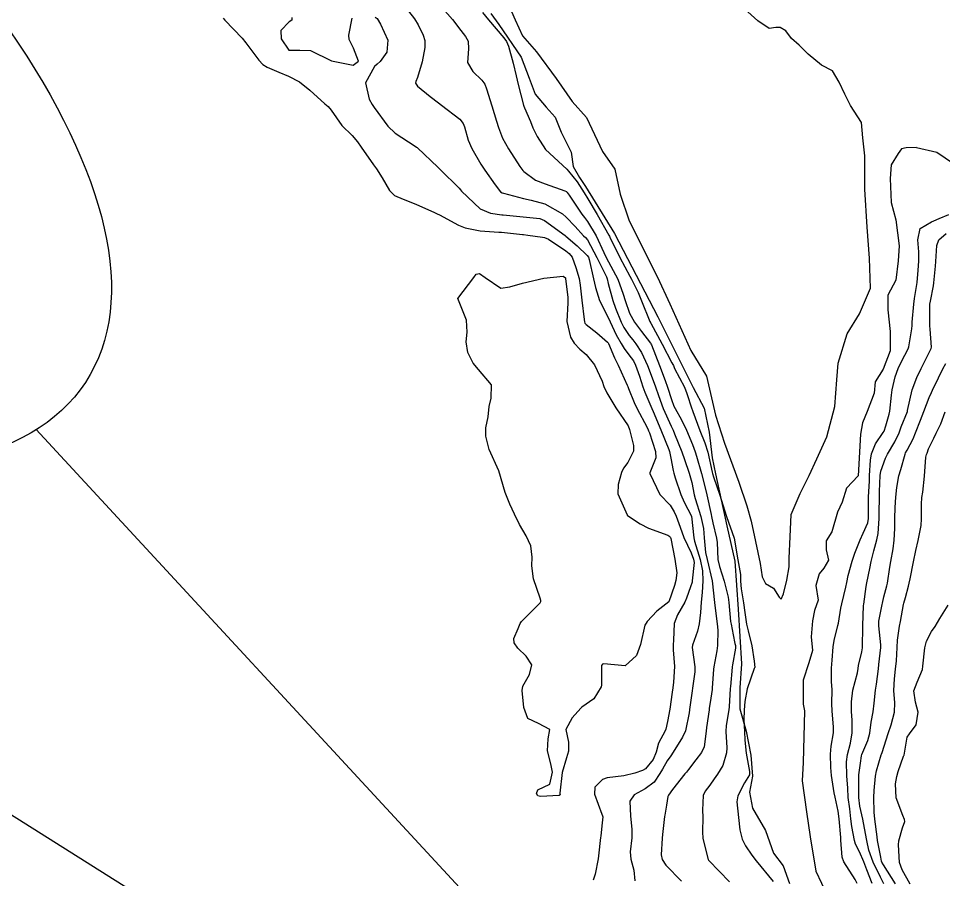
# Model space of a CAD drawing. Header units: metres. Extents: x 307586 to 320046, y 7427249 to 7434250.
# Drawn here: x 311718.4 to 311804.5, y 7432113.1 to 7432193.3 of the extents above; entities that cross this region are included whole.
import ezdxf

# ---------------------------------------------------------------- set-up
doc = ezdxf.new("R2010")
doc.units = ezdxf.units.M
doc.header["$MEASUREMENT"] = 0
for name, color, linetype in [('Curvas de Nivel 1m', 11, 'Continuous'), ('Curvas de Nivel 5m', 15, 'Continuous'), ('DETALHES', 45, 'Continuous'), ('Hidrografia', 140, 'Continuous'), ('TEXTO', 45, 'Continuous'), ('Vias Primárias', 230, 'Continuous')]:
    doc.layers.add(name, color=color, linetype=linetype)

msp = doc.modelspace()

# ---------------------------------------------------------------- linework, layer by layer
at = {"layer": 'Curvas de Nivel 1m', "flags": 128}
for points, elevation in [([(311754.035, 7432194.86), (311755.278, 7432193.263), (311755.598, 7432192.722), (311756.072, 7432191.737), (311756.228, 7432191.25), (311756.228, 7432190.595), (311755.99, 7432189.253), (311755.538, 7432187.806), (311755.378, 7432187.418), (311755.364, 7432187.262), (311755.529, 7432186.996), (311756.719, 7432186.038), (311757.506, 7432185.44), (311757.788, 7432185.227), (311759.49, 7432183.912), (311759.807, 7432183.526), (311759.923, 7432183.203), (311760.257, 7432181.984), (311760.592, 7432181.193), (311761.441, 7432179.743), (311761.821, 7432179.176), (311762.779, 7432177.806), (311763.277, 7432177.161), (311763.412, 7432177.071), (311763.539, 7432177.031), (311765.404, 7432176.521), (311766.139, 7432176.391), (311767.397, 7432176.044), (311769.039, 7432175.093), (311769.38, 7432174.795), (311770.212, 7432173.918), (311771.011, 7432173.065), (311771.194, 7432172.895), (311771.359, 7432172.679), (311772.256, 7432171.051), (311773.13, 7432169.228), (311773.205, 7432169.041), (311773.309, 7432168.63), (311773.742, 7432167.036), (311773.981, 7432166.334), (311774.503, 7432165.028), (311774.755, 7432164.523), (311775.251, 7432163.789), (311775.595, 7432163.363), (311775.876, 7432163.011), (311776.413, 7432162.181), (311776.951, 7432160.994), (311777.213, 7432160.326), (311777.711, 7432158.985), (311777.968, 7432158.199), (311778.405, 7432156.978), (311779.156, 7432155.327), (311779.279, 7432155.093), (311779.341, 7432154.967), (311779.482, 7432154.631), (311780.15, 7432152.955), (311780.398, 7432152.233), (311780.849, 7432150.944), (311781.09, 7432150.073), (311781.318, 7432148.938), (311781.411, 7432148.595), (311781.928, 7432146.931), (311782.165, 7432145.805), (311782.248, 7432144.928), (311782.373, 7432143.566), (311782.501, 7432142.925), (311782.983, 7432140.92), (311783.204, 7432138.917), (311783.234, 7432138.633), (311783.452, 7432136.915), (311783.501, 7432136.341), (311783.464, 7432134.914), (311783.399, 7432134.421), (311783.12, 7432132.918), (311783.094, 7432132.705), (311782.98, 7432130.919), (311782.971, 7432130.809), (311782.849, 7432129.995), (311782.705, 7432129.051), (311782.686, 7432128.921), (311782.461, 7432127.279), (311782.428, 7432126.924), (311782.239, 7432125.485), (311781.988, 7432124.928), (311781.458, 7432124.258), (311780.769, 7432123.357), (311780.588, 7432123.12), (311780.446, 7432122.945), (311779.271, 7432121.485), (311778.909, 7432120.968), (311778.858, 7432120.852), (311778.729, 7432120.028), (311778.567, 7432119.12), (311778.546, 7432118.972), (311778.357, 7432117.312), (311778.329, 7432116.974), (311778.236, 7432115.416), (311778.314, 7432114.974), (311778.665, 7432114.455), (311780.111, 7432112.948)], 716), ([(311761.61, 7432193.846), (311762.14, 7432193.175), (311763.586, 7432191.504), (311763.832, 7432191.158), (311764.018, 7432190.714), (311764.442, 7432189.151), (311764.73, 7432187.959), (311764.918, 7432187.146), (311765.419, 7432185.226), (311765.447, 7432185.141), (311765.501, 7432184.994), (311766.059, 7432183.702), (311766.285, 7432183.128), (311766.678, 7432182.325), (311767.463, 7432181.11), (311769.436, 7432179.281), (311769.618, 7432179.087), (311770.425, 7432178.077), (311771.061, 7432177.065), (311771.404, 7432176.493), (311772.269, 7432175.051), (311773.364, 7432173.129), (311773.413, 7432173.04), (311773.458, 7432172.943), (311774.378, 7432171.03), (311775.317, 7432169.29), (311775.469, 7432169.018), (311776.076, 7432167.783), (311776.388, 7432167.004), (311777.171, 7432165.085), (311777.224, 7432164.991), (311777.237, 7432164.965), (311777.262, 7432164.935), (311778.313, 7432162.979), (311779.226, 7432161.237), (311779.331, 7432161.075), (311779.383, 7432160.968), (311779.476, 7432160.709), (311780.393, 7432158.952), (311780.63, 7432158.391), (311781.078, 7432156.941), (311781.103, 7432156.872), (311781.171, 7432156.712), (311781.843, 7432154.933), (311782.291, 7432153.773), (311782.569, 7432152.926), (311782.968, 7432151.057), (311782.997, 7432150.921), (311783.098, 7432150.609), (311783.69, 7432148.914), (311783.966, 7432148.009), (311784.3, 7432146.908), (311785.033, 7432144.9), (311785.367, 7432142.895), (311785.605, 7432141.507), (311785.631, 7432140.89), (311785.672, 7432140.189), (311785.891, 7432138.886), (311786.035, 7432137.974), (311786.185, 7432136.881), (311786.323, 7432136.275), (311786.661, 7432134.874), (311786.892, 7432133.444), (311786.962, 7432132.869), (311786.928, 7432132.824), (311786.882, 7432132.75), (311786.222, 7432130.88), (311786.027, 7432129.7), (311785.968, 7432128.883), (311785.923, 7432127.982), (311785.977, 7432126.883), (311786.026, 7432126.103), (311786.138, 7432124.88), (311786.463, 7432123.18), (311786.441, 7432122.875), (311785.982, 7432122.108), (311785.364, 7432120.891), (311785.282, 7432120.344), (311785.419, 7432118.889), (311785.564, 7432117.749), (311785.772, 7432116.884), (311786.07, 7432116.262), (311786.678, 7432115.385), (311787.086, 7432114.866), (311788.644, 7432112.939)], 714), ([(311737.456, 7432193.327), (311737.6, 7432193.157), (311739.221, 7432191.454), (311739.577, 7432191.036), (311740.77, 7432189.432), (311741.143, 7432189.021), (311741.547, 7432188.779), (311742.648, 7432188.303), (311743.538, 7432187.92), (311744.572, 7432187.39), (311745.522, 7432186.631), (311746.926, 7432185.359), (311747.237, 7432185.091), (311747.497, 7432184.755), (311748.506, 7432183.34), (311749.474, 7432182.393), (311749.972, 7432181.826), (311750.294, 7432181.318), (311751.439, 7432179.681), (311751.733, 7432179.297), (311752.244, 7432178.473), (311752.952, 7432177.285), (311753.406, 7432176.81), (311754.204, 7432176.469), (311755.394, 7432176.012), (311757.117, 7432175.234), (311757.3, 7432175.149), (311757.382, 7432175.119), (311757.589, 7432175.02), (311759.371, 7432174.068), (311759.983, 7432173.815), (311761.366, 7432173.52), (311763.121, 7432173.406), (311763.365, 7432173.392), (311765.309, 7432173.195), (311765.363, 7432173.187), (311765.409, 7432173.185), (311765.814, 7432173.133), (311767.19, 7432172.941), (311767.361, 7432172.909), (311767.729, 7432172.736), (311769.349, 7432171.672), (311769.676, 7432171.415), (311769.931, 7432171.081), (311770.291, 7432170.113), (311770.582, 7432169.071), (311770.694, 7432168.457), (311770.848, 7432167.067), (311771.067, 7432165.262), (311771.081, 7432165.063), (311771.126, 7432164.927), (311771.26, 7432164.792), (311772.227, 7432164.024), (311773.244, 7432163.17), (311773.298, 7432163.094), (311773.319, 7432163.039), (311773.882, 7432161.686), (311774.222, 7432161.03), (311775.059, 7432159.157), (311775.116, 7432159.021), (311775.191, 7432158.838), (311775.706, 7432157.54), (311775.955, 7432157.008), (311776.926, 7432155.214), (311777.03, 7432154.992), (311777.064, 7432154.913), (311777.14, 7432154.708), (311777.688, 7432152.984), (311777.724, 7432152.377), (311777.183, 7432150.989), (311777.166, 7432150.925), (311778.108, 7432148.98), (311779.063, 7432147.978), (311779.446, 7432147.353), (311779.623, 7432146.961), (311780.006, 7432145.919), (311780.339, 7432144.95), (311781.012, 7432143.531), (311781.25, 7432142.938), (311781.292, 7432142.645), (311781.127, 7432140.939), (311781.106, 7432140.814), (311780.974, 7432140.355), (311780.595, 7432139.309), (311780.422, 7432138.948), (311779.741, 7432137.758), (311779.449, 7432136.962), (311779.363, 7432135.409), (311779.343, 7432134.964), (311779.357, 7432134.512), (311779.462, 7432132.961), (311779.391, 7432131.485), (311779.322, 7432130.963), (311779.264, 7432130.557), (311779.027, 7432128.967), (311778.821, 7432127.817), (311778.671, 7432127.115), (311778.598, 7432126.972), (311777.967, 7432125.813), (311777.754, 7432124.98), (311777.483, 7432124.283), (311776.77, 7432123.429), (311776.504, 7432123.256), (311775.781, 7432123.005), (311774.76, 7432122.76), (311773.206, 7432122.588), (311772.757, 7432122.44), (311772.069, 7432121.728), (311772.03, 7432121.047), (311772.715, 7432119.193), (311772.778, 7432119.039), (311772.795, 7432118.956), (311772.704, 7432118.111), (311772.599, 7432117.136), (311772.59, 7432117.041), (311772.401, 7432115.318), (311772.364, 7432115.043), (311772.099, 7432113.597), (311771.889, 7432113.048)], 718), ([(311743.854, 7432193.397), (311743.842, 7432193.156), (311743.599, 7432192.993), (311742.806, 7432192.193), (311742.864, 7432191.407), (311743.567, 7432190.341), (311744.601, 7432190.356), (311745.567, 7432190.335), (311747.553, 7432189.35), (311749.549, 7432188.949), (311750.054, 7432189.322), (311749.571, 7432190.537), (311749.194, 7432191.334), (311749.163, 7432191.759), (311749.467, 7432193.331)], 717), ([(311751.604, 7432193.431), (311751.778, 7432193.298), (311752.111, 7432192.782), (311752.789, 7432191.288), (311752.698, 7432190.157), (311752.057, 7432189.295), (311751.788, 7432189.06), (311751.548, 7432188.834), (311750.708, 7432187.312), (311751.039, 7432185.778), (311751.33, 7432185.303), (311751.391, 7432185.19), (311751.5, 7432184.998), (311752.773, 7432183.287), (311753.476, 7432182.606), (311755.313, 7432181.413), (311755.463, 7432181.318), (311755.499, 7432181.295), (311755.545, 7432181.259), (311757.436, 7432179.45), (311757.653, 7432179.228), (311759.416, 7432177.486), (311759.54, 7432177.334), (311759.641, 7432177.207), (311761.389, 7432175.571), (311762.348, 7432175.17), (311763.382, 7432175.028), (311763.525, 7432175.015), (311765.38, 7432174.826), (311766.928, 7432174.667), (311767.377, 7432174.493), (311769.29, 7432173.091), (311769.362, 7432173.031), (311770.418, 7432172.138), (311771.345, 7432171.227), (311771.454, 7432171.059), (311771.533, 7432170.865), (311771.941, 7432169.054), (311772.115, 7432168.241), (311772.479, 7432167.048), (311773.27, 7432165.502), (311773.496, 7432165.038), (311774.056, 7432163.837), (311774.491, 7432163.028), (311774.775, 7432162.561), (311775.233, 7432161.986), (311775.646, 7432161.433), (311775.853, 7432161.011), (311776.221, 7432159.991), (311776.528, 7432159), (311776.705, 7432158.514), (311777.177, 7432157.417), (311777.347, 7432156.988), (311777.473, 7432156.684), (311778.194, 7432154.98), (311778.935, 7432153.161), (311778.999, 7432152.971), (311779.117, 7432152.352), (311779.339, 7432151.201), (311779.4, 7432150.966), (311779.542, 7432150.517), (311780.075, 7432148.955), (311780.374, 7432148.258), (311781.053, 7432146.961), (311781.061, 7432146.94), (311781.27, 7432144.938), (311781.34, 7432144.625), (311781.855, 7432142.931), (311782.069, 7432141.852), (311782.099, 7432140.929), (311782.047, 7432139.849), (311781.968, 7432138.93), (311781.898, 7432137.976), (311781.763, 7432136.932), (311781.602, 7432136.257), (311781.141, 7432134.938), (311781.125, 7432134.723), (311781.373, 7432132.935), (311781.374, 7432132.439), (311781.155, 7432130.937), (311781.117, 7432130.68), (311780.868, 7432128.94), (311780.867, 7432128.906), (311780.83, 7432128.647), (311780.481, 7432126.945), (311780.222, 7432126.364), (311779.357, 7432124.962), (311779.121, 7432124.632), (311778.781, 7432124.154), (311778.341, 7432123.402), (311778.111, 7432122.977), (311777.564, 7432122.173), (311776.749, 7432121.572), (311775.708, 7432121.006), (311775.327, 7432120.418), (311775.39, 7432119.01), (311775.511, 7432117.817), (311775.498, 7432117.008), (311775.357, 7432115.688), (311775.397, 7432115.009), (311775.683, 7432113.979), (311775.77, 7432113.003)], 717), ([(311796.465, 7432112.753), (311796.279, 7432113.125), (311795.222, 7432114.772), (311795.084, 7432115.181), (311794.963, 7432116.776), (311794.945, 7432117.026), (311794.808, 7432118.779), (311794.723, 7432119.469), (311794.427, 7432120.783), (311794.348, 7432121.183), (311794.089, 7432122.787), (311794.02, 7432123.542), (311794, 7432124.788), (311794.07, 7432125.518), (311794.275, 7432126.785), (311794.276, 7432127.327), (311794.145, 7432128.787), (311794.13, 7432129.501), (311794.145, 7432130.787), (311794.102, 7432131.556), (311794.099, 7432132.788), (311794.154, 7432133.528), (311794.237, 7432134.787), (311794.322, 7432135.383), (311794.682, 7432136.783), (311794.728, 7432136.989), (311794.949, 7432138.376), (311795.038, 7432138.779), (311795.421, 7432140.328), (311795.516, 7432140.772), (311795.646, 7432141.427), (311796.021, 7432142.765), (311796.276, 7432143.499), (311796.756, 7432144.754), (311797.039, 7432145.37), (311797.461, 7432146.333), (311797.524, 7432146.745), (311797.524, 7432148.29), (311797.537, 7432148.745), (311797.618, 7432150.222), (311797.635, 7432150.745), (311797.704, 7432152.157), (311797.809, 7432152.743), (311798.188, 7432153.689), (311798.912, 7432154.732), (311799.006, 7432154.88), (311799.159, 7432155.369), (311799.449, 7432156.448), (311799.506, 7432156.727), (311799.684, 7432158.229), (311799.749, 7432158.724), (311800.008, 7432159.925), (311800.294, 7432160.719), (311800.595, 7432161.35), (311801.241, 7432162.547), (311801.303, 7432162.709), (311801.58, 7432164.394), (311801.592, 7432164.705), (311801.594, 7432165.024), (311801.742, 7432166.703), (311801.825, 7432167.229), (311802.069, 7432168.699), (311802.169, 7432169.858), (311802.21, 7432170.697), (311802.21, 7432171.556), (311802.128, 7432172.699), (311802.331, 7432173.743), (311803.388, 7432174.378), (311803.61, 7432174.457), (311804.112, 7432174.673), (311805.022, 7432175.039)], 714), ([(311798.965, 7432112.725), (311798.652, 7432113.316), (311797.954, 7432114.737), (311797.566, 7432115.859), (311797.365, 7432116.743), (311797.061, 7432118.394), (311796.993, 7432118.747), (311796.731, 7432119.953), (311796.634, 7432120.752), (311796.645, 7432122.635), (311796.641, 7432122.752), (311796.644, 7432122.873), (311796.781, 7432123.949), (311796.895, 7432124.645), (311796.923, 7432124.749), (311797.481, 7432126.068), (311797.652, 7432126.742), (311797.797, 7432127.767), (311797.962, 7432128.739), (311798.052, 7432129.531), (311798.195, 7432130.737), (311798.292, 7432131.313), (311798.458, 7432132.734), (311798.497, 7432133.126), (311798.681, 7432134.732), (311798.679, 7432134.969), (311798.487, 7432136.734), (311798.498, 7432137.174), (311798.792, 7432138.732), (311798.824, 7432138.863), (311798.964, 7432139.447), (311799.236, 7432140.471), (311799.288, 7432140.727), (311799.522, 7432142.201), (311799.612, 7432142.724), (311799.832, 7432143.911), (311799.931, 7432144.721), (311799.97, 7432145.794), (311799.979, 7432146.721), (311800.015, 7432147.769), (311800.092, 7432148.72), (311800.175, 7432149.631), (311800.369, 7432150.717), (311800.54, 7432151.284), (311800.941, 7432152.712), (311800.992, 7432152.845), (311801.129, 7432153.098), (311801.696, 7432154.151), (311801.923, 7432154.698), (311802.373, 7432155.9), (311802.682, 7432156.687), (311803.186, 7432158.004), (311803.387, 7432158.482), (311803.48, 7432158.677), (311804.037, 7432159.845), (311804.456, 7432160.668), (311804.722, 7432161.171)], 716), ([(311800.051, 7432112.709), (311798.917, 7432114.479), (311798.785, 7432114.728), (311798.757, 7432114.812), (311798.677, 7432115.182), (311798.384, 7432116.733), (311798.334, 7432117.096), (311798.131, 7432118.736), (311798.061, 7432119.399), (311798.04, 7432120.737), (311798.076, 7432121.411), (311798.172, 7432122.736), (311798.263, 7432123.243), (311798.724, 7432124.731), (311798.742, 7432124.782), (311798.795, 7432124.953), (311799.356, 7432126.722), (311799.635, 7432127.531), (311799.967, 7432128.713), (311799.985, 7432129.573), (311799.892, 7432130.715), (311799.949, 7432131.789), (311800.057, 7432132.712), (311800.129, 7432133.476), (311800.212, 7432134.717), (311800.237, 7432135.4), (311800.419, 7432136.715), (311800.505, 7432137.147), (311800.796, 7432138.712), (311800.825, 7432138.841), (311800.963, 7432139.366), (311801.257, 7432140.428), (311801.325, 7432140.705), (311801.412, 7432141.129), (311801.724, 7432142.699), (311801.948, 7432143.767), (311802.162, 7432144.693), (311802.427, 7432146.069), (311802.465, 7432146.689), (311802.457, 7432148.079), (311802.503, 7432148.689), (311802.577, 7432149.191), (311802.761, 7432150.685), (311802.875, 7432152.439), (311802.931, 7432152.683), (311802.982, 7432152.825), (311803.131, 7432153.222), (311803.605, 7432154.217), (311803.846, 7432154.673), (311804.279, 7432155.551), (311804.663, 7432156.665)], 717), ([(311801.408, 7432112.692), (311800.663, 7432114.008), (311800.407, 7432114.704), (311800.336, 7432116.352), (311800.371, 7432116.705), (311800.705, 7432117.933), (311800.907, 7432118.502), (311800.894, 7432118.698), (311800.719, 7432119.074), (311800.117, 7432120.709), (311800.059, 7432122.013), (311800.18, 7432122.709), (311800.307, 7432123.17), (311800.791, 7432124.602), (311800.825, 7432124.668), (311800.839, 7432124.7), (311801.147, 7432126.359), (311801.35, 7432126.695), (311801.982, 7432127.527), (311802.156, 7432128.687), (311801.901, 7432129.636), (311801.769, 7432130.691), (311802.073, 7432131.486), (311802.549, 7432132.683), (311802.603, 7432132.968), (311802.791, 7432134.682), (311802.919, 7432135.297), (311803.405, 7432136.198), (311803.727, 7432136.672), (311804.173, 7432137.436), (311804.953, 7432138.66)], 718)]:
    msp.add_lwpolyline(points, dxfattribs=dict(at, elevation=elevation))
at = {"layer": 'Curvas de Nivel 1m', "elevation": 719, "flags": 128}
msp.add_lwpolyline([(311769.314, 7432169.16), (311769.338, 7432169.09), (311769.528, 7432167.319), (311769.551, 7432167.086), (311769.556, 7432166.818), (311769.446, 7432165.087), (311769.797, 7432163.631), (311770.13, 7432163.077), (311770.659, 7432162.49), (311771.232, 7432162.015), (311772.038, 7432161.052), (311772.735, 7432159.509), (311772.906, 7432159.043), (311773.187, 7432158.44), (311773.996, 7432157.032), (311775.148, 7432155.354), (311775.295, 7432155.018), (311775.654, 7432153.538), (311775.667, 7432153.012), (311775.112, 7432151.939), (311774.711, 7432151.419), (311774.536, 7432151.026), (311774.229, 7432149.886), (311774.186, 7432149.029), (311775.053, 7432147.075), (311775.079, 7432147.046), (311775.106, 7432147.019), (311776.28, 7432146.236), (311777.041, 7432145.844), (311778.836, 7432145.171), (311779.034, 7432145.067), (311779.068, 7432145.004), (311779.086, 7432144.969), (311779.121, 7432144.88), (311779.516, 7432142.962), (311779.698, 7432141.668), (311779.606, 7432140.961), (311779.458, 7432140.48), (311778.953, 7432138.97), (311777.831, 7432138.094), (311776.934, 7432137.13), (311776.828, 7432136.992), (311776.723, 7432136.786), (311776.294, 7432134.999), (311775.94, 7432133.962), (311774.883, 7432133.02), (311772.885, 7432133.186), (311772.755, 7432133.171), (311772.682, 7432133.042), (311772.683, 7432131.223), (311772.652, 7432131.042), (311771.95, 7432129.945), (311770.834, 7432129.157), (311770.781, 7432129.114), (311770.742, 7432129.061), (311769.935, 7432128.184), (311769.358, 7432127.082), (311769.615, 7432125.891), (311769.617, 7432125.078), (311769.407, 7432124.457), (311769.014, 7432123.086), (311768.793, 7432121.139), (311768.801, 7432121.089), (311768.823, 7432121.007), (311768.741, 7432120.943), (311767.009, 7432120.837), (311766.74, 7432120.906), (311766.61, 7432121.112), (311766.747, 7432121.471), (311767.859, 7432121.992), (311768.098, 7432123.097), (311767.97, 7432123.899), (311767.658, 7432125.101), (311767.7, 7432126.204), (311767.868, 7432127.099), (311766.818, 7432127.64), (311765.816, 7432128.119), (311765.449, 7432129.131), (311765.284, 7432130.707), (311765.363, 7432131.132), (311765.96, 7432132.21), (311766.18, 7432133.121), (311765.667, 7432133.904), (311764.898, 7432134.661), (311764.537, 7432135.144), (311764.505, 7432135.548), (311764.923, 7432136.496), (311765.107, 7432136.961), (311765.223, 7432137.136), (311766.951, 7432138.892), (311767.042, 7432139.019), (311767.034, 7432139.109), (311766.956, 7432139.314), (311766.356, 7432141.119), (311766.202, 7432142.329), (311766.207, 7432143.122), (311766.081, 7432144.191), (311765.649, 7432145.131), (311765.038, 7432146.164), (311764.572, 7432147.145), (311764.148, 7432148.063), (311763.705, 7432149.154), (311763.103, 7432151.16), (311762.202, 7432153.169), (311761.898, 7432154.41), (311761.921, 7432155.172), (311762.129, 7432156.2), (311762.227, 7432157.169), (311762.392, 7432157.956), (311762.432, 7432159.168), (311761.215, 7432160.624), (311760.736, 7432161.187), (311760.235, 7432162.197), (311760.065, 7432163.198), (311760.159, 7432164.103), (311760.118, 7432165.197), (311759.293, 7432167.21), (311760.804, 7432169.188), (311761.014, 7432169.488), (311761.318, 7432169.547), (311761.845, 7432169.175), (311763.303, 7432168.198), (311764.156, 7432168.3), (311765.308, 7432168.642), (311767.313, 7432169.11), (311769.092, 7432169.316)], close=True, dxfattribs=at)
at = {"layer": 'Curvas de Nivel 5m', "elevation": 715, "flags": 128}
for points in [[(311757.616, 7432194.528), (311758.791, 7432193.218), (311759.593, 7432192.174), (311760.007, 7432191.623), (311760.253, 7432191.2), (311760.299, 7432190.473), (311760.195, 7432189.2), (311760.701, 7432188.349), (311761.537, 7432187.571), (311761.799, 7432187.177), (311761.953, 7432186.749), (311762.473, 7432185.17), (311762.907, 7432183.748), (311763.08, 7432183.164), (311763.473, 7432182.17), (311764.018, 7432181.154), (311765.079, 7432179.503), (311765.342, 7432179.141), (311765.432, 7432179.04), (311766.545, 7432178.244), (311767.421, 7432177.896), (311769.257, 7432177.249), (311769.414, 7432177.179), (311769.461, 7432177.137), (311769.493, 7432177.089), (311769.662, 7432176.834), (311770.847, 7432175.068), (311771.084, 7432174.769), (311771.376, 7432174.396), (311772.167, 7432173.052), (311772.891, 7432171.501), (311773.108, 7432171.042), (311773.337, 7432170.63), (311774.181, 7432169.031), (311774.683, 7432167.642), (311774.865, 7432167.024), (311775.276, 7432165.866), (311775.74, 7432165.013), (311776.398, 7432164.146), (311777.244, 7432163.054), (311777.283, 7432162.99), (311777.317, 7432162.914), (311778.083, 7432160.981), (311778.605, 7432159.573), (311778.809, 7432158.974), (311779.181, 7432157.802), (311779.399, 7432157.191), (311779.521, 7432156.965), (311780.133, 7432155.926), (311780.584, 7432154.949), (311781.133, 7432153.613), (311781.397, 7432152.937), (311781.516, 7432152.539), (311781.971, 7432150.931), (311782.286, 7432149.727), (311782.467, 7432148.926), (311782.878, 7432147.099), (311782.917, 7432146.921), (311783.047, 7432146.333), (311783.386, 7432144.916), (311783.444, 7432144.498), (311783.503, 7432142.915), (311783.649, 7432142.261), (311784.09, 7432140.909), (311784.457, 7432139.409), (311784.526, 7432138.904), (311784.699, 7432137.138), (311784.735, 7432136.902), (311784.923, 7432135.892), (311785.101, 7432135.084), (311785.139, 7432134.897), (311785.147, 7432134.658), (311784.886, 7432133.121), (311784.855, 7432132.928), (311784.849, 7432132.9), (311784.677, 7432131.09), (311784.662, 7432130.902), (311784.553, 7432129.187), (311784.52, 7432128.903), (311784.283, 7432127.441), (311784.253, 7432126.906), (311784.329, 7432125.373), (311784.306, 7432124.905), (311783.958, 7432123.726), (311783.488, 7432122.913), (311783.18, 7432122.495), (311782.753, 7432121.911), (311782.329, 7432121.343), (311782.139, 7432120.926), (311782.081, 7432119.568), (311782.098, 7432118.926), (311782.069, 7432117.557), (311782.123, 7432116.926), (311782.61, 7432114.984), (311782.639, 7432114.92), (311782.672, 7432114.873), (311784.601, 7432112.9)], [(311797.89, 7432112.738), (311797.39, 7432114.014), (311797.104, 7432114.746), (311796.682, 7432115.705), (311796.338, 7432116.404), (311796.227, 7432116.757), (311795.994, 7432118.049), (311795.899, 7432118.762), (311795.785, 7432119.706), (311795.653, 7432120.766), (311795.598, 7432121.614), (311795.531, 7432122.768), (311795.486, 7432124.066), (311795.577, 7432124.768), (311795.852, 7432125.813), (311796.015, 7432126.762), (311796.017, 7432127.954), (311795.964, 7432128.763), (311795.955, 7432129.655), (311796.088, 7432130.762), (311796.494, 7432132.371), (311796.561, 7432132.755), (311796.599, 7432133.043), (311796.906, 7432134.322), (311796.974, 7432134.688), (311796.978, 7432134.749), (311797.01, 7432136.672), (311797.01, 7432136.749), (311797.076, 7432138.624), (311797.084, 7432138.749), (311797.316, 7432140.408), (311797.378, 7432140.746), (311797.649, 7432142.091), (311797.793, 7432142.742), (311798.042, 7432143.716), (311798.312, 7432144.737), (311798.436, 7432145.339), (311798.53, 7432146.735), (311798.532, 7432147.262), (311798.55, 7432148.735), (311798.565, 7432149.251), (311798.62, 7432150.735), (311798.684, 7432151.158), (311799.119, 7432152.342), (311799.244, 7432152.606), (311799.313, 7432152.728), (311799.997, 7432153.865), (311800.383, 7432154.718), (311800.588, 7432155.286), (311801.156, 7432156.71), (311801.157, 7432156.726), (311801.174, 7432156.805), (311801.612, 7432158.704), (311802.037, 7432159.871), (311802.423, 7432160.692), (311803.239, 7432162.318), (311803.366, 7432162.555), (311803.394, 7432162.678), (311803.268, 7432164.362), (311803.248, 7432164.68), (311803.23, 7432166.619), (311803.233, 7432166.681), (311803.296, 7432166.978), (311803.593, 7432168.394), (311803.629, 7432168.677), (311803.77, 7432170.242), (311803.794, 7432170.675), (311803.889, 7432172.144), (311804.087, 7432172.673), (311804.753, 7432173.286)]]:
    msp.add_lwpolyline(points, dxfattribs=at)
at = {"layer": 'DETALHES'}
msp.add_ellipse((311656.297, 7432204.175), major_axis=(68.334, -44.76), ratio=0.408135, dxfattribs=at)
at = {"layer": 'Hidrografia'}
for points in [[(311763.655, 7432195.486), (311764.648, 7432193.169), (311765.31, 7432191.679), (311766.635, 7432190.19), (311768.457, 7432187.707), (311769.947, 7432185.555), (311771.272, 7432184.066), (311772.762, 7432180.921), (311773.921, 7432179.266), (311774.418, 7432176.949), (311775.246, 7432174.466), (311777.889, 7432169.21), (311779.031, 7432166.721), (311781.002, 7432162.366), (311782.454, 7432159.981), (311783.284, 7432156.352), (311784.114, 7432153.76), (311785.469, 7432150.103), (311786.195, 7432147.925), (311786.61, 7432146.473), (311787.025, 7432144.607), (311787.44, 7432142.533), (311787.647, 7432141.289), (311787.959, 7432140.667), (311788.685, 7432140.252), (311789.204, 7432139.422), (311789.411, 7432139.215), (311789.618, 7432139.733), (311789.93, 7432140.978), (311790.137, 7432142.222), (311790.137, 7432143.052), (311790.241, 7432145.022), (311790.345, 7432147.096), (311791.175, 7432149.066), (311792.005, 7432150.725), (311792.731, 7432152.28), (311793.664, 7432154.354), (311794.391, 7432157.154), (311794.598, 7432159.642), (311794.702, 7432161.198), (311795.54, 7432163.923), (311796.682, 7432165.789), (311797.719, 7432168.174), (311797.615, 7432170.974), (311797.408, 7432173.877), (311797.2, 7432177.403), (311797.2, 7432180.514), (311796.993, 7432182.173), (311796.889, 7432183.624), (311795.848, 7432185.209), (311795.33, 7432186.246), (311794.811, 7432187.386), (311794.189, 7432188.423), (311793.151, 7432188.942), (311791.906, 7432189.979), (311791.076, 7432190.808), (311790.35, 7432191.43), (311789.831, 7432192.156), (311789.313, 7432192.467), (311788.898, 7432192.467), (311788.275, 7432192.364), (311787.238, 7432193.09), (311786.304, 7432193.919)], [(311762.367, 7432193.768), (311763.112, 7432192.743), (311765.193, 7432189.709), (311765.94, 7432187.748), (311766.501, 7432186.254), (311767.528, 7432185.04), (311768.369, 7432184.106), (311768.93, 7432182.706), (311769.864, 7432180.838), (311770.051, 7432179.53), (311770.612, 7432178.503), (311771.172, 7432177.663), (311773.871, 7432173.291), (311777.907, 7432165.522), (311781.195, 7432158.949), (311782.242, 7432157.007), (311782.69, 7432154.766), (311782.989, 7432152.375), (311783.288, 7432150.881), (311784.351, 7432146.052), (311785.098, 7432142.766), (311785.397, 7432138.284), (311785.696, 7432133.204), (311785.546, 7432130.963), (311785.546, 7432129.021), (311786.144, 7432126.929), (311786.593, 7432124.688), (311786.742, 7432122.746), (311786.443, 7432121.252), (311786.742, 7432119.758), (311787.938, 7432117.666), (311788.685, 7432115.575), (311789.582, 7432114.38), (311790.18, 7432112.736)], [(311801.997, 7432181.274), (311801.031, 7432181.262), (311800.606, 7432181.156), (311800.287, 7432180.731), (311799.648, 7432179.668), (311799.542, 7432178.392), (311799.648, 7432176.159), (311800.074, 7432174.564), (311800.393, 7432172.119), (311800.287, 7432170.737), (311800.074, 7432168.929), (311799.329, 7432167.547), (311799.329, 7432166.165), (311799.542, 7432164.145), (311799.542, 7432162.337), (311798.904, 7432160.636), (311798.159, 7432159.467), (311798.053, 7432158.404), (311797.415, 7432156.702), (311796.989, 7432155.639), (311796.776, 7432154.576), (311796.56, 7432150.715), (311795.496, 7432149.545), (311795.071, 7432148.269), (311794.645, 7432147.312), (311794.113, 7432145.505), (311793.581, 7432144.654), (311793.581, 7432143.804), (311793.794, 7432142.847), (311793.368, 7432142.103), (311792.943, 7432141.571), (311792.624, 7432140.508), (311792.837, 7432139.126), (311792.518, 7432138.169), (311792.305, 7432137.212), (311792.198, 7432135.723), (311792.305, 7432134.448), (311791.986, 7432133.278), (311791.454, 7432131.683), (311791.454, 7432129.451), (311791.56, 7432128.813), (311791.454, 7432123.995), (311791.347, 7432122.294), (311791.773, 7432119.423), (311792.092, 7432117.084), (311792.624, 7432113.894), (311793.688, 7432111.662)], [(311801.997, 7432181.274), (311803.885, 7432180.854), (311805.459, 7432179.805)]]:
    msp.add_lwpolyline(points, dxfattribs=at)
at = {"layer": 'TEXTO'}
msp.add_line((311720.054, 7432155.017), (311791.607, 7432077.574), dxfattribs=at)
at = {"layer": 'Vias Primárias'}
msp.add_lwpolyline([(311566.636, 7432223.377), (311579.049, 7432212.783), (311591.999, 7432202.549), (311600.792, 7432196.057), (311617.981, 7432184.115), (311632.894, 7432174.279), (311651.135, 7432162.153), (311664.84, 7432153.224), (311681.66, 7432142.412), (311715.368, 7432120.619), (311753.676, 7432096.482), (311789.054, 7432073.941), (311821.661, 7432053.148), (311822.85, 7432052.393)], dxfattribs=at)

doc.saveas('drawing.dxf')
